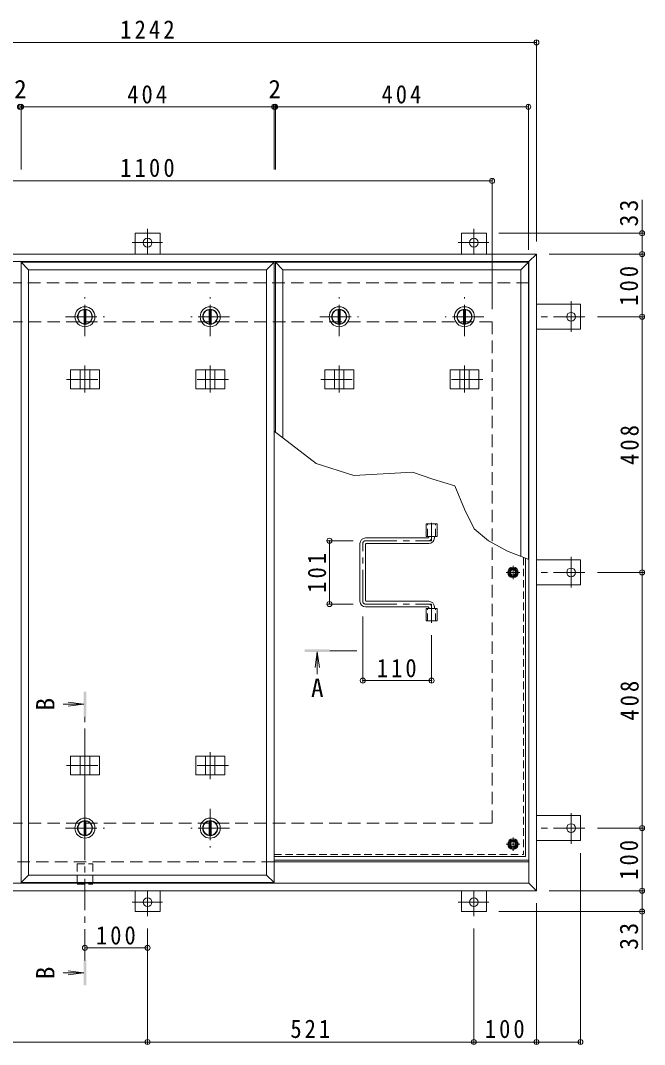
# Model space of a CAD drawing. Units: millimetres at full size, sheet at 1:10. Extents: x -2620 to 2719, y -1962 to 1752.
# Drawn here: x -1499 to -502, y -220 to 1414 of the extents above; entities that cross this region are included whole.
import ezdxf
from ezdxf.enums import TextEntityAlignment as Align

# ---------------------------------------------------------------- set-up
doc = ezdxf.new("R2010")
doc.units = ezdxf.units.MM
doc.header["$LTSCALE"] = 10
doc.header["$PDMODE"] = 32
doc.header["$PDSIZE"] = 8
for name, pattern in [('CHAIN1', [8, 5, -1, 1, -1]), ('DASHED1', [1.8, 1.2, -0.6]), ('DASHED2', [3, 2, -1])]:
    doc.linetypes.add(name, pattern=pattern)
for name, color, linetype, lineweight in [('0-1_躯体', 2, 'Continuous', 9), ('0-2_仕上', 3, 'Continuous', 9), ('0-3_建具', 4, 'Continuous', 9), ('0-5_寸法', 7, 'Continuous', 9), ('0-6_ハッチ', 6, 'Continuous', 9), ('0-7', 5, 'Continuous', 5), ('0-A', 3, 'CHAIN1', 9), ('0-B', 2, 'Continuous', 9), ('0-C', 2, 'Continuous', 9), ('0-E', 3, 'Continuous', 9), ('0-F', 7, 'Continuous', 9)]:
    doc.layers.add(name, color=color, linetype=linetype, lineweight=lineweight)
doc.styles.add('ＭＳ ゴシック', font='')
doc.styles.get('ＭＳ ゴシック').set_extended_font_data('MS Gothic')

msp = doc.modelspace()

# ---------------------------------------------------------------- linework, layer by layer
at = {"layer": '0-1_躯体', "linetype": 'DASHED2'}
for p, q in [((-686.53, 995.44), (-1904.53, 995.44)), ((-1845.53, 933.44), (-745.53, 933.44)), ((-745.53, 133.44), (-745.53, 933.44)), ((-1845.53, 133.44), (-745.53, 133.44)), ((-1093.53, 71.44), (-1904.53, 71.44))]:
    msp.add_line(p, q, dxfattribs=at)
at = {"layer": '0-1_躯体', "linetype": 'CHAIN1'}
for p, q in [((-1195.53, 910.44), (-1195.53, 972.44)), ((-789.53, 910.44), (-789.53, 972.44)), ((-1164.53, 941.44), (-1226.53, 941.44)), ((-758.53, 941.44), (-820.53, 941.44))]:
    msp.add_line(p, q, dxfattribs=at)
at = {"layer": '0-1_躯体'}
for p, q in [((-1197.03, 952.84), (-1197.03, 930.04)), ((-1194.03, 952.84), (-1194.03, 930.04)), ((-791.03, 952.84), (-791.03, 930.04)), ((-788.03, 952.84), (-788.03, 930.04)), ((-686.53, 71.44), (-1093.53, 71.44))]:
    msp.add_line(p, q, dxfattribs=at)
for centre, radius in [((-1195.53, 941.44), 16), ((-1195.53, 941.44), 12), ((-1195.53, 941.44), 11.5), ((-789.53, 941.44), 16), ((-789.53, 941.44), 12), ((-789.53, 941.44), 11.5)]:
    msp.add_circle(centre, radius, dxfattribs=at)
at = {"layer": '0-2_仕上'}
for p, q in [((-1497.53, 1028.44), (-1485.53, 1016.44)), ((-1497.53, 1028.44), (-1093.53, 1028.44)), ((-1497.53, 38.44), (-1497.53, 1028.44)), ((-1485.53, 1016.44), (-1105.53, 1016.44)), ((-1485.53, 50.44), (-1485.53, 1016.44)), ((-1105.53, 1016.44), (-1093.53, 1028.44)), ((-1105.53, 1016.44), (-1105.53, 50.44)), ((-1093.53, 1028.44), (-1093.53, 38.44)), ((-1091.53, 1028.44), (-1079.53, 1016.44)), ((-1091.53, 1028.44), (-687.53, 1028.44)), ((-1091.53, 757.16), (-1091.53, 1028.44)), ((-1079.53, 1016.44), (-699.53, 1016.44)), ((-1079.53, 747.93), (-1079.53, 1016.44)), ((-699.53, 1016.44), (-687.53, 1028.44)), ((-699.53, 1016.44), (-699.53, 558.86)), ((-687.53, 1028.44), (-687.53, 554.21)), ((-850.68, 590.94), (-850.68, 610.94)), ((-850.68, 610.94), (-833.38, 610.94)), ((-833.38, 590.94), (-833.38, 610.94)), ((-850.68, 590.94), (-833.38, 590.94)), ((-850.68, 455.94), (-850.68, 475.94)), ((-850.68, 475.94), (-833.38, 475.94)), ((-833.38, 455.94), (-833.38, 475.94)), ((-850.68, 455.94), (-833.38, 455.94)), ((-1497.53, 38.44), (-1485.53, 50.44)), ((-1105.53, 50.44), (-1485.53, 50.44)), ((-1093.53, 38.44), (-1105.53, 50.44)), ((-1093.53, 38.44), (-1497.53, 38.44))]:
    msp.add_line(p, q, dxfattribs=at)
at = {"layer": '0-2_仕上', "linetype": 'DASHED1'}
for p, q in [((-848.38, 590.94), (-848.38, 610.94)), ((-835.68, 590.94), (-835.68, 610.94)), ((-848.38, 455.94), (-848.38, 475.94)), ((-835.68, 455.94), (-835.68, 475.94))]:
    msp.add_line(p, q, dxfattribs=at)
at = {"layer": '0-2_仕上', "color": 4, "linetype": 'CHAIN1'}
for p, q in [((-961.53, 408.56), (-1004.53, 408.56)), ((-1395.53, -85.65), (-1395.53, 303.2))]:
    msp.add_line(p, q, dxfattribs=at)
at = {"layer": '0-2_仕上', "color": 4}
for p, q in [((-1024.53, 406.56), (-1027.8, 381.77)), ((-1024.53, 406.56), (-1024.53, 370.96)), ((-1024.53, 406.56), (-1021.27, 381.77)), ((-1397.53, 323.2), (-1430.3, 323.2)), ((-1397.53, 323.2), (-1422.32, 326.46)), ((-1397.53, 323.2), (-1422.32, 319.94)), ((-1397.53, -105.65), (-1430.3, -105.65)), ((-1397.53, -105.65), (-1422.32, -102.38)), ((-1397.53, -105.65), (-1422.32, -108.91))]:
    msp.add_line(p, q, dxfattribs=at)
for points in [[(-1044.53, 406.56), (-1044.53, 410.56), (-1004.53, 406.56), (-1004.53, 410.56)], [(-1393.53, 343.2), (-1397.53, 343.2), (-1393.53, 303.2), (-1397.53, 303.2)], [(-1397.53, -125.65), (-1393.53, -125.65), (-1397.53, -85.65), (-1393.53, -85.65)]]:
    msp.add_solid(points, dxfattribs=at)
at = {"layer": '0-3_建具', "color": 2}
for p, q in [((-674.53, 1041.44), (-1916.53, 1041.44)), ((-674.53, 1041.44), (-686.53, 1029.44)), ((-674.53, 25.44), (-674.53, 1041.44)), ((-686.53, 1029.44), (-1904.53, 1029.44)), ((-686.53, 37.44), (-686.53, 1029.44)), ((-686.53, 71.44), (-1093.53, 71.44)), ((-686.53, 37.44), (-1904.53, 37.44)), ((-674.53, 25.44), (-686.53, 37.44)), ((-674.53, 25.44), (-1916.53, 25.44))]:
    msp.add_line(p, q, dxfattribs=at)
at = {"layer": '0-3_建具'}
for p, q in [((-1418.62, 856.44), (-1418.62, 826.44)), ((-1418.62, 856.44), (-1372.45, 856.44)), ((-1403.03, 856.44), (-1403.03, 826.44)), ((-1388.03, 856.44), (-1388.03, 826.44)), ((-1372.45, 856.44), (-1372.45, 826.44)), ((-1172.45, 856.44), (-1218.62, 856.44)), ((-1218.62, 856.44), (-1218.62, 826.44)), ((-1203.03, 856.44), (-1203.03, 826.44)), ((-1188.03, 856.44), (-1188.03, 826.44)), ((-1172.45, 856.44), (-1172.45, 826.44)), ((-1012.62, 856.44), (-1012.62, 826.44)), ((-1012.62, 856.44), (-966.44, 856.44)), ((-997.03, 856.44), (-997.03, 826.44)), ((-982.03, 856.44), (-982.03, 826.44)), ((-966.44, 856.44), (-966.44, 826.44)), ((-766.44, 856.44), (-812.62, 856.44)), ((-812.62, 856.44), (-812.62, 826.44)), ((-797.03, 856.44), (-797.03, 826.44)), ((-782.03, 856.44), (-782.03, 826.44)), ((-766.44, 856.44), (-766.44, 826.44)), ((-1418.62, 826.44), (-1372.45, 826.44)), ((-1172.45, 826.44), (-1218.62, 826.44)), ((-1012.62, 826.44), (-966.44, 826.44)), ((-766.44, 826.44), (-812.62, 826.44)), ((-1418.62, 240.44), (-1372.45, 240.44)), ((-1418.62, 210.44), (-1418.62, 240.44)), ((-1403.03, 210.44), (-1403.03, 240.44)), ((-1388.03, 210.44), (-1388.03, 240.44)), ((-1372.45, 210.44), (-1372.45, 240.44)), ((-1218.62, 210.44), (-1218.62, 240.44)), ((-1172.45, 240.44), (-1218.62, 240.44)), ((-1203.03, 210.44), (-1203.03, 240.44)), ((-1188.03, 210.44), (-1188.03, 240.44)), ((-1172.45, 210.44), (-1172.45, 240.44)), ((-1418.62, 210.44), (-1372.45, 210.44)), ((-1172.45, 210.44), (-1218.62, 210.44))]:
    msp.add_line(p, q, dxfattribs=at)
at = {"layer": '0-3_建具', "linetype": 'CHAIN1'}
for p, q in [((-1395.53, 863.56), (-1395.53, 820.32)), ((-1195.53, 863.56), (-1195.53, 820.32)), ((-989.53, 863.56), (-989.53, 820.32)), ((-789.53, 863.56), (-789.53, 820.32)), ((-1424.94, 841.44), (-1366.12, 841.44)), ((-1166.12, 841.44), (-1224.94, 841.44)), ((-1018.94, 841.44), (-960.12, 841.44)), ((-760.12, 841.44), (-818.94, 841.44)), ((-1395.53, 203.32), (-1395.53, 246.56)), ((-1195.53, 203.32), (-1195.53, 246.56)), ((-1424.94, 225.44), (-1366.12, 225.44)), ((-1166.12, 225.44), (-1224.94, 225.44))]:
    msp.add_line(p, q, dxfattribs=at)
at = {"layer": '0-5_寸法'}
for points in [[(-805.05, 671.77), (-840.01, 682.46), (-872.57, 693.26), (-966.31, 688.24), (-1026.37, 707.07), (-1093.53, 758.7)], [(-686.53, 553.82), (-721.08, 567.2), (-751.31, 583.62), (-773.88, 602.86), (-789.23, 634.31), (-805.05, 671.77)]]:
    msp.add_lwpolyline(points, dxfattribs=at)
at = {"layer": '0-5_寸法', "linetype": 'DASHED1'}
for points in [[(-1407.83, 68.24), (-1383.23, 68.24), (-1383.23, 36.24)], [(-1407.83, 68.24), (-1407.83, 36.24), (-1383.23, 36.24)]]:
    msp.add_lwpolyline(points, dxfattribs=at)
at = {"layer": '0-6_ハッチ', "linetype": 'CHAIN1'}
for p, q in [((-842.03, 612.32), (-842.03, 583.94)), ((-952.03, 487.45), (-952.03, 579.43)), ((-947.52, 583.94), (-842.03, 583.94)), ((-947.52, 482.94), (-842.03, 482.94)), ((-842.03, 453.05), (-842.03, 482.94))]:
    msp.add_line(p, q, dxfattribs=at)
at = {"layer": '0-6_ハッチ'}
for p, q in [((-847.53, 588.44), (-947.53, 588.44)), ((-846.53, 589.44), (-846.53, 590.94)), ((-837.53, 588.44), (-837.53, 590.94)), ((-956.53, 487.44), (-956.53, 579.44)), ((-947.53, 488.44), (-947.53, 578.44)), ((-946.53, 579.44), (-846.53, 579.44)), ((-847.53, 478.44), (-947.53, 478.44)), ((-946.53, 487.44), (-846.53, 487.44)), ((-846.53, 477.44), (-846.53, 475.94)), ((-837.53, 478.44), (-837.53, 475.94)), ((-1093.53, 74.44), (-686.53, 74.44)), ((-1093.53, 71.44), (-686.53, 71.44))]:
    msp.add_line(p, q, dxfattribs=at)
for centre, radius, start, end in [((-947.53, 579.44), 9, 90, 180), ((-847.53, 589.44), 1, 270, 0), ((-846.53, 588.44), 9, 270, 0), ((-946.53, 578.44), 1, 90, 180), ((-947.53, 487.44), 9, 180, 270), ((-946.53, 488.44), 1, 180, 270), ((-847.53, 477.44), 1, 0, 90), ((-846.53, 478.44), 9, 0, 90)]:
    msp.add_arc(centre, radius, start, end, dxfattribs=at)
at = {"layer": '0-6_ハッチ', "linetype": 'CHAIN1'}
for centre, radius, start, end in [((-846.53, 588.44), 4.5, 270.29569, 0), ((-947.52, 579.43), 4.51, 90, 180), ((-947.52, 487.45), 4.51, 180, 270), ((-846.53, 478.44), 4.5, 0, 89.70431)]:
    msp.add_arc(centre, radius, start, end, dxfattribs=at)
at = {"layer": '0-7'}
for centre, radius in [((-712.03, 533.44), 5), ((-712.03, 533.44), 4.19), ((-712.03, 99.94), 5), ((-712.03, 99.94), 4.19)]:
    msp.add_circle(centre, radius, dxfattribs=at)
at = {"layer": '0-A', "linetype": 'DASHED1'}
for p in [(-695.23, 557.19), (-1093.53, 83.14)]:
    msp.add_line(p, (-695.23, 83.14), dxfattribs=at)
at = {"layer": '0-A', "linetype": 'Continuous'}
for q in [(-692.03, 555.95), (-1093.53, 79.94)]:
    msp.add_line((-692.03, 79.94), q, dxfattribs=at)
at = {"layer": '0-A'}
for p, q in [((-712.03, 522.76), (-712.03, 544.12)), ((-701.35, 533.44), (-722.71, 533.44)), ((-701.35, 99.94), (-722.71, 99.94)), ((-712.03, 89.26), (-712.03, 110.62))]:
    msp.add_line(p, q, dxfattribs=at)
at = {"layer": '0-B'}
for p, q in [((-719.53, 533.44), (-715.78, 539.94)), ((-715.78, 539.94), (-708.29, 539.94)), ((-704.53, 533.44), (-708.29, 539.94)), ((-719.53, 533.44), (-715.78, 526.94)), ((-715.78, 526.94), (-708.29, 526.94)), ((-704.53, 533.44), (-708.29, 526.94)), ((-719.53, 99.94), (-715.78, 106.44)), ((-715.78, 106.44), (-708.29, 106.44)), ((-704.53, 99.94), (-708.29, 106.44)), ((-704.53, 99.94), (-708.29, 93.44))]:
    msp.add_line(p, q, dxfattribs=at)
msp.add_lwpolyline([(-719.53, 99.94), (-715.78, 93.44), (-708.29, 93.44)], dxfattribs=at)
for centre, radius in [((-712.03, 533.44), 8.5), ((-712.03, 533.44), 6.5), ((-712.03, 99.94), 8.5), ((-712.03, 99.94), 6.5)]:
    msp.add_circle(centre, radius, dxfattribs=at)
at = {"layer": '0-C', "linetype": 'CHAIN1'}
for p, q in [((-1395.53, 910.44), (-1395.53, 972.44)), ((-989.53, 910.44), (-989.53, 972.44)), ((-1426.53, 941.44), (-1364.53, 941.44)), ((-1020.53, 941.44), (-958.53, 941.44)), ((-1395.53, 156.44), (-1395.53, 94.44)), ((-1195.53, 156.44), (-1195.53, 94.44)), ((-1426.53, 125.44), (-1364.53, 125.44)), ((-1164.53, 125.44), (-1226.53, 125.44))]:
    msp.add_line(p, q, dxfattribs=at)
at = {"layer": '0-C'}
for p, q in [((-1397.03, 952.84), (-1397.03, 930.04)), ((-1394.03, 952.84), (-1394.03, 930.04)), ((-991.03, 952.84), (-991.03, 930.04)), ((-988.03, 952.84), (-988.03, 930.04)), ((-1397.03, 114.04), (-1397.03, 136.84)), ((-1394.03, 114.04), (-1394.03, 136.84)), ((-1197.03, 114.04), (-1197.03, 136.84)), ((-1194.03, 114.04), (-1194.03, 136.84))]:
    msp.add_line(p, q, dxfattribs=at)
for centre, radius in [((-1395.53, 941.44), 16), ((-1395.53, 941.44), 12), ((-1395.53, 941.44), 11.5), ((-989.53, 941.44), 16), ((-989.53, 941.44), 12), ((-989.53, 941.44), 11.5), ((-1395.53, 125.44), 16), ((-1395.53, 125.44), 12), ((-1395.53, 125.44), 11.5), ((-1195.53, 125.44), 16), ((-1195.53, 125.44), 12), ((-1195.53, 125.44), 11.5)]:
    msp.add_circle(centre, radius, dxfattribs=at)
at = {"layer": '0-E', "linetype": 'CHAIN1'}
for p, q in [((-1295.53, 1081.8), (-1295.53, 1041.64)), ((-774.53, 1081.8), (-774.53, 1041.64)), ((-1320.37, 1059.64), (-1271.49, 1059.64)), ((-799.37, 1059.64), (-750.49, 1059.64)), ((-619.33, 966.28), (-619.33, 917.39)), ((-597.17, 941.44), (-674.53, 941.44)), ((-619.33, 558.28), (-619.33, 509.39)), ((-597.17, 533.44), (-674.53, 533.44)), ((-619.33, 100.6), (-619.33, 149.49)), ((-597.17, 125.44), (-674.53, 125.44)), ((-1295.53, -14.92), (-1295.53, 25.24)), ((-774.53, -14.92), (-774.53, 25.24)), ((-1320.37, 7.24), (-1271.49, 7.24)), ((-799.37, 7.24), (-750.49, 7.24))]:
    msp.add_line(p, q, dxfattribs=at)
at = {"layer": '0-E'}
for p, q in [((-1315.53, 1074.64), (-1275.53, 1074.64)), ((-1315.53, 1041.44), (-1315.53, 1074.64)), ((-1275.53, 1041.44), (-1275.53, 1074.64)), ((-794.53, 1074.64), (-754.53, 1074.64)), ((-794.53, 1041.44), (-794.53, 1074.64)), ((-754.53, 1041.44), (-754.53, 1074.64)), ((-674.53, 961.44), (-604.33, 961.44)), ((-604.33, 961.44), (-604.33, 921.44)), ((-674.53, 921.44), (-604.33, 921.44)), ((-674.53, 553.44), (-604.33, 553.44)), ((-604.33, 553.44), (-604.33, 513.44)), ((-674.53, 513.44), (-604.33, 513.44)), ((-674.53, 145.44), (-604.33, 145.44)), ((-604.33, 105.44), (-604.33, 145.44)), ((-674.53, 105.44), (-604.33, 105.44)), ((-1315.53, 25.44), (-1315.53, -7.76)), ((-1275.53, 25.44), (-1275.53, -7.76)), ((-794.53, 25.44), (-794.53, -7.76)), ((-754.53, 25.44), (-754.53, -7.76)), ((-1315.53, -7.76), (-1275.53, -7.76)), ((-794.53, -7.76), (-754.53, -7.76))]:
    msp.add_line(p, q, dxfattribs=at)
for centre in [(-1295.53, 1059.64), (-774.53, 1059.64), (-619.33, 941.44), (-619.33, 533.44), (-619.33, 125.44), (-1295.53, 7.24), (-774.53, 7.24)]:
    msp.add_circle(centre, 7, dxfattribs=at)
at = {"layer": '0-F'}
for p, q in [((-1916.53, 1379.15), (-674.53, 1379.15)), ((-674.53, 1382.15), (-674.53, 1061.44)), ((-1499.53, 1276.36), (-1497.53, 1276.36)), ((-1497.53, 1279.36), (-1497.53, 1176.32)), ((-1497.53, 1276.36), (-1093.53, 1276.36)), ((-1093.53, 1279.36), (-1093.53, 1176.32)), ((-1093.53, 1276.36), (-1091.53, 1276.36)), ((-1091.53, 1279.36), (-1091.53, 1176.32)), ((-1091.53, 1276.36), (-687.53, 1276.36)), ((-687.53, 1279.36), (-687.53, 1048.44)), ((-745.53, 1161.16), (-745.53, 953.44)), ((-1845.53, 1158.16), (-745.53, 1158.16)), ((-506.01, 1074.64), (-506.01, 1127.8)), ((-503.01, 1074.64), (-734.53, 1074.64)), ((-506.01, 1041.44), (-506.01, 1074.64)), ((-503.01, 1041.44), (-654.53, 1041.44)), ((-506.01, 1041.44), (-506.01, 941.44)), ((-503.01, 941.44), (-577.17, 941.44)), ((-506.01, 941.44), (-506.01, 533.44)), ((-1008.17, 583.94), (-967.52, 583.94)), ((-1005.17, 583.94), (-1005.17, 482.94)), ((-503.01, 533.44), (-577.17, 533.44)), ((-506.01, 533.44), (-506.01, 125.44)), ((-1008.17, 482.94), (-967.52, 482.94)), ((-952.03, 357.79), (-952.03, 462.94)), ((-842.03, 357.79), (-842.03, 433.05)), ((-842.03, 360.79), (-952.03, 360.79)), ((-503.01, 125.44), (-577.17, 125.44)), ((-506.01, 125.44), (-506.01, 25.44)), ((-604.33, -218.9), (-604.33, 85.44)), ((-503.01, 25.44), (-654.53, 25.44)), ((-506.01, 25.44), (-506.01, -7.76)), ((-674.53, -218.9), (-674.53, 5.44)), ((-503.01, -7.76), (-734.53, -7.76)), ((-506.01, -7.76), (-506.01, -68.77)), ((-1295.53, -218.9), (-1295.53, -34.92)), ((-774.53, -218.9), (-774.53, -34.92)), ((-1295.53, -65.68), (-1395.53, -65.68)), ((-1816.53, -215.9), (-1295.53, -215.9)), ((-1295.53, -215.9), (-774.53, -215.9)), ((-774.53, -215.9), (-674.53, -215.9)), ((-674.53, -215.9), (-604.33, -215.9))]:
    msp.add_line(p, q, dxfattribs=at)
for p in [(-674.53, 1379.15), (-1499.53, 1276.36), (-1497.53, 1276.36), (-1093.53, 1276.36), (-1091.53, 1276.36), (-687.53, 1276.36), (-745.53, 1158.16), (-506.01, 1074.64), (-506.01, 1041.44), (-506.01, 941.44), (-1005.17, 583.94), (-506.01, 533.44), (-1005.17, 482.94), (-952.03, 360.79), (-842.03, 360.79), (-506.01, 125.44), (-506.01, 25.44), (-506.01, -7.76), (-1395.53, -65.68), (-1295.53, -65.68), (-1295.53, -215.9), (-774.53, -215.9), (-674.53, -215.9), (-604.33, -215.9)]:
    msp.add_point(p, dxfattribs=at)

# ---------------------------------------------------------------- texts
at = {"layer": '0-5_寸法', "color": 2, "style": 'ＭＳ ゴシック'}
msp.add_text('A', height=29.33, dxfattribs=at).set_placement((-1034.53, 325.86), align=Align.BOTTOM_LEFT)
for p in [(-1435.4, 313.2), (-1435.4, -115.65)]:
    msp.add_text('B', height=29.33, rotation=90, dxfattribs=at).set_placement(p, align=Align.BOTTOM_LEFT)
at = {"layer": '0-F', "color": 2, "style": 'ＭＳ ゴシック'}
for p in [(-1508.53, 1281.36), (-1102.53, 1281.36)]:
    msp.add_text('2', height=29.33, dxfattribs=at).set_placement(p, align=Align.BOTTOM_LEFT)
at = {"layer": '0-F', "color": 2, "char_height": 29.33, "attachment_point": 7, "style": 'ＭＳ ゴシック'}
for s, insert in [('\\T1.28;\\W0.9;1242', (-1339.28, 1385.15)), ('\\T1.27;\\W0.9;404', (-1328.03, 1281.36)), ('\\T1.27;\\W0.9;404', (-922.03, 1281.36)), ('\\T1.28;\\W0.9;1100', (-1339.28, 1164.16)), ('\\T1.27;\\W0.9;110', (-929.53, 365.79)), ('\\T1.27;\\W0.9;100', (-1378.03, -60.68)), ('\\T1.27;\\W0.9;521', (-1067.53, -209.9)), ('\\T1.27;\\W0.9;100', (-757.03, -209.9))]:
    msp.add_mtext(s, dxfattribs=dict(at, insert=insert))
at = {"layer": '0-F', "color": 2, "char_height": 29.33, "attachment_point": 7, "rotation": 90, "style": 'ＭＳ ゴシック'}
for s, insert in [('\\T1.27;\\W0.95;33', (-512.01, 1085.3)), ('\\T1.27;\\W0.9;100', (-512.01, 958.94)), ('\\T1.27;\\W0.9;408', (-511.01, 704.94)), ('\\T1.27;\\W0.9;101', (-1010.17, 500.94)), ('\\T1.27;\\W0.9;408', (-511.01, 296.94)), ('\\T1.27;\\W0.9;100', (-512.01, 42.94)), ('\\T1.27;\\W0.95;33', (-512.01, -68.77))]:
    msp.add_mtext(s, dxfattribs=dict(at, insert=insert))

doc.saveas('drawing.dxf')
